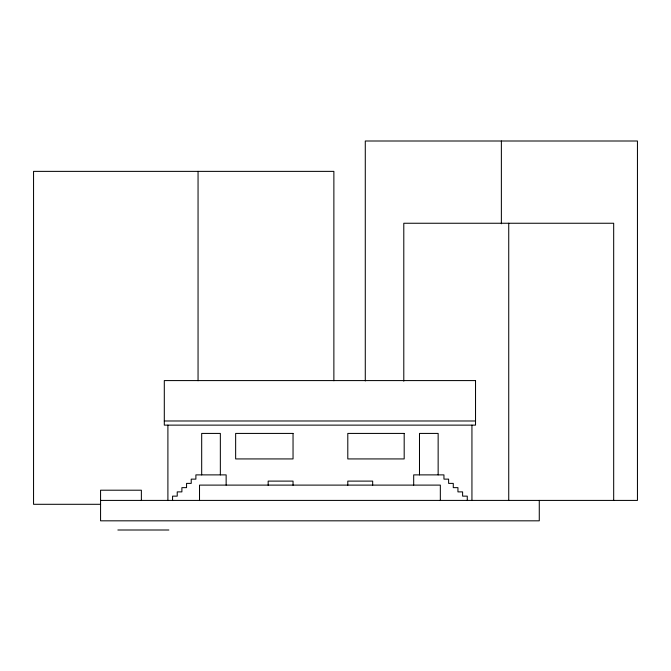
<?xml version="1.0" encoding="UTF-8"?>
<svg xmlns="http://www.w3.org/2000/svg" width="671" height="671" viewBox="0 0 671 671"><rect width="100%" height="100%" fill="white"/><g stroke="black" fill="none" stroke-linecap="round" stroke-linejoin="round"><path stroke-width="1.01" d="M164.303 420.985L475.529 420.985M100.566 500.415L637.45 500.415L637.45 141.002L365.284 141.002L365.284 380.96M100.608 504.298L33.55 504.298L33.55 171.373L333.873 171.373L333.873 380.759M117.861 529.998L168.874 529.998M613.68 500.415L613.68 223.25L403.791 223.25L403.791 381.178M539.274 500.415L539.274 520.822L100.566 520.822L100.566 490.207L141.371 490.207L141.371 500.415M508.735 223.25L508.735 500.415M501.371 141.002L501.371 223.779M471.939 425.179L471.939 500.39M467.268 500.415L467.268 496.137L462.604 496.137L462.604 491.885L457.941 491.885L457.941 487.641L453.277 487.641L453.277 483.388L448.614 483.388L448.614 479.136L443.95 479.136L443.95 474.883L413.688 474.883L413.688 485.091M440.335 500.415L440.335 485.108L199.513 485.108L199.513 500.415M438.146 474.883L438.146 433.424L419.492 433.424L419.492 474.883M372.673 485.25L372.673 481.107L347.796 481.107L347.796 485.25M293.042 485.25L293.042 481.107L268.165 481.107L268.165 485.25M226.144 485.091L226.144 474.883L195.89 474.883L195.89 479.136L191.227 479.136L191.227 483.388L186.555 483.388L186.555 487.641L181.891 487.641L181.891 491.885L177.228 491.885L177.228 496.137L172.564 496.137L172.564 500.415M220.348 474.883L220.348 433.424L201.686 433.424L201.686 474.883M198.054 171.373L198.054 380.759M167.901 425.179L167.901 500.39M475.529 380.583L164.303 380.583L164.303 425.129L475.529 425.129L475.529 380.583M293.042 433.424L235.647 433.424L235.647 458.93L293.042 458.93L293.042 433.424M404.185 433.424L347.796 433.424L347.796 458.93L404.185 458.93L404.185 433.424"/></g></svg>
